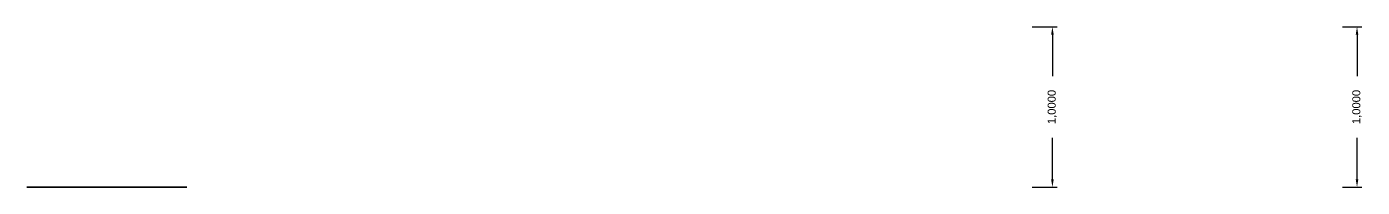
# Model space of a CAD drawing. Header units: millimetres. Extents: x 12.5 to 88.4, y -32.8 to 29.8.
# Drawn here: x 61.39 to 69.74, y 17.46 to 18.46 of the extents above; entities that cross this region are included whole.
import ezdxf

# ---------------------------------------------------------------- set-up
doc = ezdxf.new("R2010")
doc.units = ezdxf.units.MM
doc.header["$MEASUREMENT"] = 0
doc.layers.add('Ajutătoare', color=10, linetype='Continuous')
doc.layers.add('Dimensiuni interior_1', color=11, linetype='Continuous', plot=False)
doc.styles.get("Standard").update_dxf_attribs({"font": 'arial.ttf'})
doc.dimstyles.new('Mici', dxfattribs={"dimtxt": 0.05, "dimasz": 0.05, "dimexe": 0.03, "dimexo": 0.0625, "dimgap": 0.09, "dimtad": 0, "dimdec": 4, "dimzin": 0, "dimtxsty": 'Standard', "dimcen": 0.09, "dimclrd": 1, "dimclre": 1, "dimadec": 0, "dimazin": 0, "dimtfac": 1, "dimtdec": 4, "dimtofl": 0, "dimtmove": 0, "dimatfit": 3, "dimfxl": 1, "dimtolj": 1, "dimtzin": 0, "dimarcsym": 0})

# ---------------------------------------------------------------- blocks, each defined once
blk = doc.blocks.new('*D31')
at = {"layer": 'Defpoints', "color": 0, "transparency": 16777216}
for p in [(313.0408, -1.1883), (313.2297, -1.1883), (313.0408, -2.1883)]:
    blk.add_point(p, dxfattribs=at)
at = {"layer": 'Dimensiuni interior_1', "color": 1, "lineweight": -2, "transparency": 16777216}
for p, q in [((313.1033, -1.1883), (313.2597, -1.1883)), ((313.2297, -1.2383), (313.2297, -1.497)), ((313.2297, -2.1383), (313.2297, -1.8797)), ((313.1033, -2.1883), (313.2597, -2.1883))]:
    blk.add_line(p, q, dxfattribs=at)
at = {"layer": 'Dimensiuni interior_1', "color": 1, "transparency": 16777216}
for points in [[(313.2214, -1.2383), (313.2381, -1.2383), (313.2297, -1.1883)], [(313.2214, -2.1383), (313.2381, -2.1383), (313.2297, -2.1883)]]:
    blk.add_solid(points, dxfattribs=at)
at = {"layer": 'Dimensiuni interior_1', "color": 0, "transparency": 16777216, "insert": (313.2297, -1.6883), "char_height": 0.05, "attachment_point": 5, "rotation": 90}
blk.add_mtext('\\A1;1,0000', dxfattribs=at)
blk = doc.blocks.new('*D32')
at = {"layer": 'Defpoints', "color": 0, "transparency": 16777216}
for p in [(314.979, -1.1883), (315.1332, -1.1883), (314.979, -2.1883)]:
    blk.add_point(p, dxfattribs=at)
at = {"layer": 'Dimensiuni interior_1', "color": 1, "lineweight": -2, "transparency": 16777216}
for p, q in [((315.0415, -1.1883), (315.1632, -1.1883)), ((315.1332, -1.2383), (315.1332, -1.497)), ((315.1332, -2.1383), (315.1332, -1.8797)), ((315.0415, -2.1883), (315.1632, -2.1883))]:
    blk.add_line(p, q, dxfattribs=at)
at = {"layer": 'Dimensiuni interior_1', "color": 1, "transparency": 16777216}
for points in [[(315.1249, -1.2383), (315.1416, -1.2383), (315.1332, -1.1883)], [(315.1249, -2.1383), (315.1416, -2.1383), (315.1332, -2.1883)]]:
    blk.add_solid(points, dxfattribs=at)
at = {"layer": 'Dimensiuni interior_1', "color": 0, "transparency": 16777216, "insert": (315.1332, -1.6883), "char_height": 0.05, "attachment_point": 5, "rotation": 90}
blk.add_mtext('\\A1;1,0000', dxfattribs=at)
blk = doc.blocks.new('A$Ce0e4c839')
at = {"layer": 'Ajutătoare', "extrusion": (0, 1, 0)}
for p, q in [((-5.47041, -1, 0.1), (-5.47041, -1, -0.1)), ((-5.47041, -1, -0.1), (-4.47041, -1, -0.1)), ((-4.47041, -1, 0.1), (-5.47041, -1, 0.1)), ((-4.47041, -1, -0.1), (-4.47041, -1, 0.1))]:
    blk.add_line(p, q, dxfattribs=at)
at = {"layer": 'Dimensiuni interior_1'}
for base, p1, p2, picture, middle in [((0.93898, 0, -0.1), (0.75, -1, -0.1), (0.75, 0, -0.1), '*D31', (0.93898, -0.5, -0.1)), ((2.84246, 0, -0.1), (2.68828, -1, -0.1), (2.68828, 0, -0.1), '*D32', (2.84246, -0.5, -0.1))]:
    dim = blk.add_linear_dim(base=base, p1=p1, p2=p2, angle=90, dimstyle='Mici', dxfattribs=at)
    dim.commit()
    dim.dimension.update_dxf_attribs({"geometry": picture, "text_midpoint": middle, "insert": (-312.29076, 1.18835)})

msp = doc.modelspace()

# ---------------------------------------------------------------- block references
msp.add_blockref('A$Ce0e4c839', (66.8615, 18.4626))

doc.saveas('drawing.dxf')
